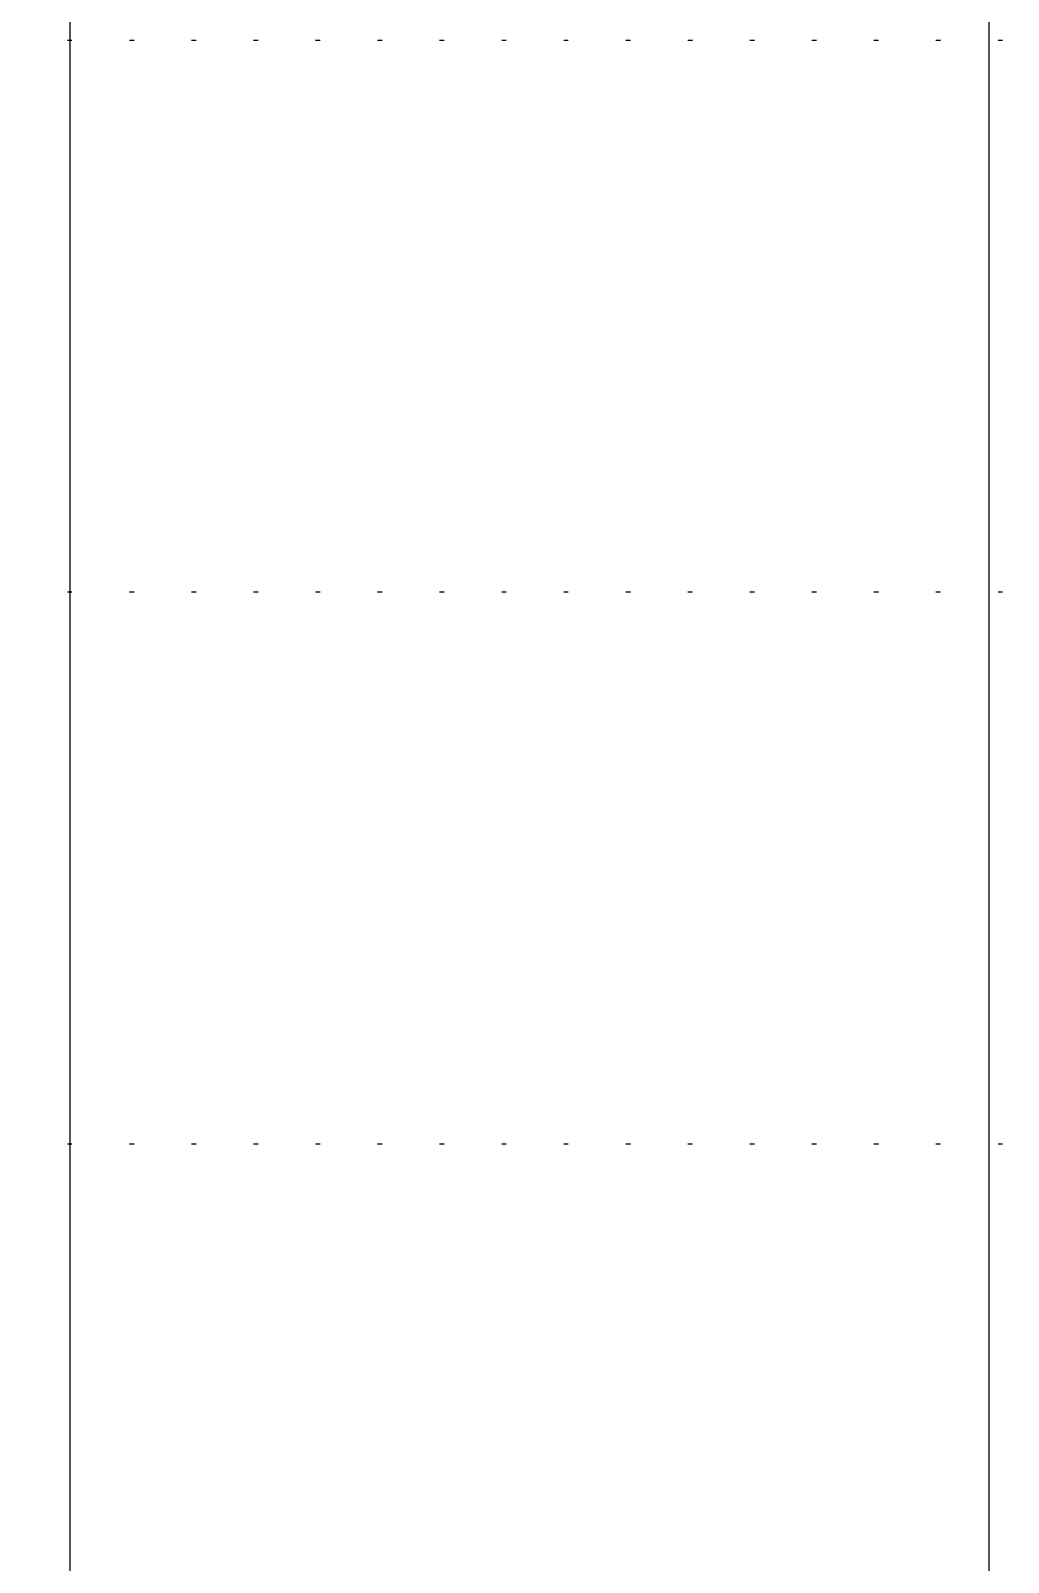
# Model space of a CAD drawing. Header units: millimetres. Extents: x -1499 to 6658, y -12483 to -6008.
# Drawn here: x 1015.31 to 1036.58, y -11222.16 to -11188.85 of the extents above; entities that cross this region are included whole.
import ezdxf

# ---------------------------------------------------------------- set-up
doc = ezdxf.new("R2010")
doc.units = ezdxf.units.MM
doc.linetypes.add('A-DOTLN01H', pattern=[0.125, 0, -0.125])
doc.layers.add('CR-GRID', color=56, linetype='A-DOTLN01H')
doc.layers.add('수직그리드', color=1, linetype='Continuous')

msp = doc.modelspace()

# ---------------------------------------------------------------- linework, layer by layer
at = {"layer": 'CR-GRID', "linetype": 'A-DOTLN01H', "ltscale": 10}
for p, q in [((696.157, -11189.058), (6636.157, -11189.058)), ((696.157, -11201.058), (6636.157, -11201.058))]:
    msp.add_line(p, q, dxfattribs=at)
at = {"layer": 'CR-GRID', "color": 6, "linetype": 'A-DOTLN01H', "ltscale": 10}
msp.add_line((696.157, -11213.058), (6636.157, -11213.058), dxfattribs=at)
at = {"layer": '수직그리드'}
for p, q in [((1016.157, -11040.12), (1016.157, -11873.058)), ((1036.157, -11103.498), (1036.157, -11873.058))]:
    msp.add_line(p, q, dxfattribs=at)

doc.saveas('drawing.dxf')
